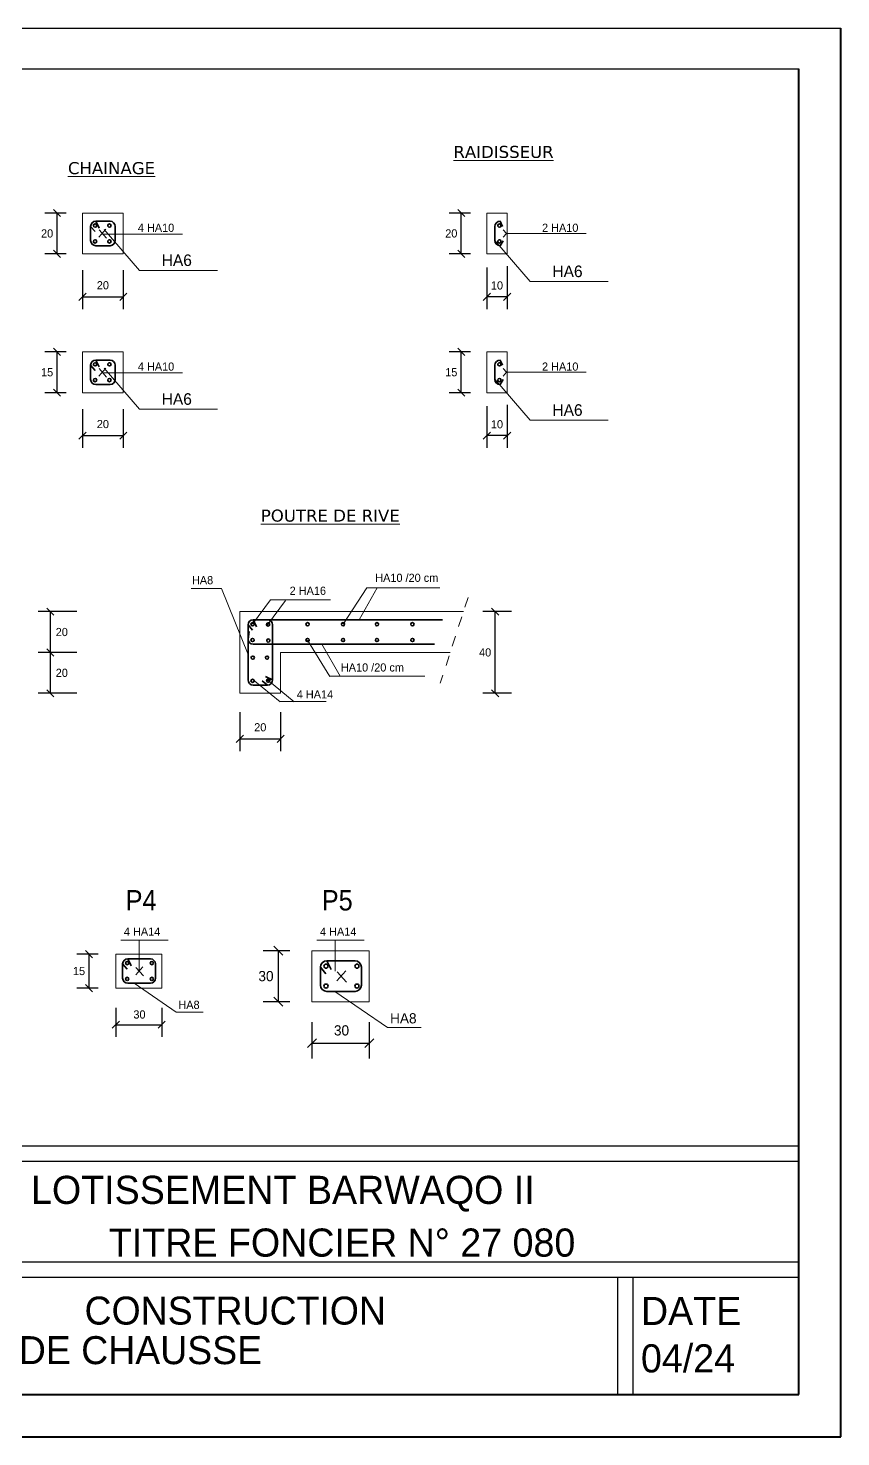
# Model space of a CAD drawing. Extents: x -110 to 3211, y -163 to 893.
# Drawn here: x 480.63 to 488.6, y -38.4 to -24.59 of the extents above; entities that cross this region are included whole.
import ezdxf
from ezdxf.enums import TextEntityAlignment as Align

# ---------------------------------------------------------------- set-up
doc = ezdxf.new("R2010")
doc.units = 0
doc.header["$LTSCALE"] = 0.8
doc.header["$MEASUREMENT"] = 0
doc.linetypes.add('HIDDEN', pattern=[0.375, 0.25, -0.125])
doc.layers.get('0').update_dxf_attribs({"color": 5, "linetype": 'CONTINUOUS'})
for name, color, linetype in [('COMBLDG', 7, 'CONTINUOUS'), ('Cotation', 11, 'CONTINUOUS'), ('PIPE', 50, 'CONTINUOUS')]:
    doc.layers.add(name, color=color, linetype=linetype)
for name, color, linetype, lineweight in [('DET -FER', 7, 'CONTINUOUS', 13), ('DETAIL', 1, 'CONTINUOUS', 35), ('Layer1', 3, 'CONTINUOUS', 15)]:
    doc.layers.add(name, color=color, linetype=linetype, lineweight=lineweight)
doc.styles.add('style1', font='FTLTLT.TTF', dxfattribs={"width": 0.8, "height": 30})

# ---------------------------------------------------------------- blocks, each defined once
blk = doc.blocks.new('_OBLIQUE')
at = {"color": 0, "linetype": 'ByBlock'}
blk.add_line((-0.5, -0.5), (0.5, 0.5), dxfattribs=at)

msp = doc.modelspace()

# ---------------------------------------------------------------- linework, layer by layer
at = {"color": 0, "lineweight": 40}
for p, q in [((488.604, -38.403), (488.604, -24.591)), ((488.191, -37.989), (488.191, -24.991)), ((472.856, -37.989), (488.191, -37.989)), ((472.443, -38.403), (488.604, -38.403))]:
    msp.add_line(p, q, dxfattribs=at)
at = {"color": 0, "ltscale": 0.8}
for p, q in [((472.856, -35.55), (488.191, -35.55)), ((472.856, -35.7), (488.191, -35.7)), ((486.414, -36.838), (486.414, -37.989)), ((486.563, -36.838), (486.563, -37.989))]:
    msp.add_line(p, q, dxfattribs=at)
at = {"color": 0}
for p, q in [((472.856, -36.688), (488.191, -36.688)), ((472.856, -36.838), (488.191, -36.838))]:
    msp.add_line(p, q, dxfattribs=at)
at = {"layer": 'Cotation', "ltscale": 0.15}
for p, q in [((481.005, -26.404), (480.795, -26.404)), ((480.915, -26.804), (480.915, -26.404)), ((484.971, -26.404), (484.761, -26.404)), ((484.881, -26.804), (484.881, -26.404)), ((481.005, -26.804), (480.795, -26.804)), ((484.971, -26.804), (484.761, -26.804)), ((485.331, -26.924), (485.331, -27.345)), ((481.165, -26.964), (481.165, -27.345)), ((481.565, -26.964), (481.565, -27.345)), ((485.131, -26.937), (485.131, -27.345)), ((481.165, -27.225), (481.565, -27.225)), ((485.331, -27.225), (485.131, -27.225)), ((481.005, -27.765), (480.795, -27.765)), ((480.915, -28.165), (480.915, -27.765)), ((484.971, -27.765), (484.761, -27.765)), ((484.881, -28.165), (484.881, -27.765)), ((481.005, -28.165), (480.795, -28.165)), ((484.971, -28.165), (484.761, -28.165)), ((485.131, -28.298), (485.131, -28.706)), ((485.331, -28.285), (485.331, -28.706)), ((481.165, -28.325), (481.165, -28.706)), ((481.565, -28.325), (481.565, -28.706)), ((481.165, -28.586), (481.565, -28.586)), ((485.331, -28.586), (485.131, -28.586)), ((481.11, -30.312), (480.729, -30.312)), ((480.849, -30.312), (480.849, -30.712)), ((485.373, -30.312), (485.093, -30.312)), ((485.213, -31.112), (485.213, -30.312)), ((481.11, -30.712), (480.729, -30.712)), ((481.11, -30.712), (480.729, -30.712)), ((480.849, -30.712), (480.849, -31.112)), ((481.11, -31.112), (480.729, -31.112)), ((485.373, -31.112), (485.093, -31.112)), ((482.709, -31.298), (482.709, -31.679)), ((483.109, -31.298), (483.109, -31.679)), ((482.709, -31.559), (483.109, -31.559)), ((481.319, -33.67), (481.109, -33.67)), ((481.229, -34.004), (481.229, -33.67)), ((483.199, -33.636), (482.937, -33.636)), ((483.087, -34.136), (483.087, -33.636)), ((481.319, -34.004), (481.109, -34.004)), ((481.492, -34.196), (481.492, -34.482)), ((481.942, -34.196), (481.942, -34.482)), ((483.199, -34.136), (482.937, -34.136)), ((481.492, -34.362), (481.942, -34.362)), ((483.416, -34.336), (483.416, -34.693)), ((483.978, -34.336), (483.978, -34.693)), ((483.416, -34.543), (483.978, -34.543))]:
    msp.add_line(p, q, dxfattribs=at)
at = {"layer": 'DET -FER', "ltscale": 0.15}
for p, q in [((481.565, -26.404), (481.165, -26.404)), ((481.165, -26.404), (481.165, -26.804)), ((481.565, -26.404), (481.165, -26.404)), ((481.165, -26.404), (481.165, -26.804)), ((481.565, -26.404), (481.565, -26.804)), ((481.565, -26.404), (481.565, -26.804)), ((485.331, -26.404), (485.131, -26.404)), ((485.131, -26.404), (485.131, -26.804)), ((485.331, -26.404), (485.131, -26.404)), ((485.131, -26.404), (485.131, -26.804)), ((485.331, -26.404), (485.331, -26.804)), ((481.565, -26.804), (481.165, -26.804)), ((481.565, -26.804), (481.165, -26.804)), ((485.331, -26.804), (485.131, -26.804)), ((485.331, -26.804), (485.131, -26.804)), ((481.565, -27.765), (481.165, -27.765)), ((481.165, -27.765), (481.165, -28.165)), ((481.565, -27.765), (481.165, -27.765)), ((481.165, -27.765), (481.165, -28.165)), ((481.565, -27.765), (481.565, -28.165)), ((481.565, -27.765), (481.565, -28.165)), ((485.331, -27.765), (485.131, -27.765)), ((485.131, -27.765), (485.131, -28.165)), ((485.331, -27.765), (485.131, -27.765)), ((485.131, -27.765), (485.131, -28.165)), ((485.331, -27.765), (485.331, -28.165)), ((481.565, -28.165), (481.165, -28.165)), ((481.565, -28.165), (481.165, -28.165)), ((485.331, -28.165), (485.131, -28.165)), ((485.331, -28.165), (485.131, -28.165)), ((484.902, -30.312), (482.709, -30.312)), ((482.709, -30.312), (482.709, -31.112)), ((483.109, -30.712), (483.109, -31.112)), ((484.773, -30.712), (483.109, -30.712)), ((483.109, -31.112), (482.709, -31.112)), ((481.942, -33.67), (481.492, -33.67)), ((481.492, -33.67), (481.492, -34.004)), ((481.942, -33.67), (481.942, -34.004)), ((483.978, -33.636), (483.416, -33.636)), ((483.416, -33.636), (483.416, -34.136)), ((483.978, -33.636), (483.978, -34.136)), ((481.942, -34.004), (481.492, -34.004)), ((483.978, -34.136), (483.416, -34.136))]:
    msp.add_line(p, q, dxfattribs=at)
at = {"layer": 'DETAIL', "ltscale": 0.15}
for p, q in [((481.295, -26.484), (481.435, -26.484)), ((481.295, -26.484), (481.435, -26.484)), ((481.295, -26.484), (481.329, -26.552)), ((485.261, -26.484), (485.286, -26.534)), ((481.245, -26.674), (481.245, -26.534)), ((481.245, -26.534), (481.288, -26.586)), ((481.485, -26.534), (481.485, -26.674)), ((485.211, -26.674), (485.211, -26.534)), ((481.435, -26.724), (481.295, -26.724)), ((485.261, -26.724), (485.291, -26.676)), ((481.245, -28.035), (481.245, -27.895)), ((481.245, -27.895), (481.288, -27.946)), ((481.295, -27.845), (481.435, -27.845)), ((481.295, -27.845), (481.435, -27.845)), ((481.295, -27.845), (481.329, -27.913)), ((481.485, -27.895), (481.485, -28.035)), ((485.211, -28.035), (485.211, -27.895)), ((485.261, -27.845), (485.286, -27.895)), ((485.261, -28.085), (485.291, -28.037)), ((481.435, -28.085), (481.295, -28.085)), ((482.789, -30.582), (482.789, -30.442)), ((482.789, -30.442), (482.833, -30.494)), ((482.789, -30.982), (482.789, -30.442)), ((482.789, -30.582), (482.801, -30.506)), ((482.839, -30.392), (484.696, -30.392)), ((482.839, -30.392), (482.979, -30.392)), ((482.839, -30.392), (482.873, -30.461)), ((482.839, -30.392), (482.979, -30.392)), ((483.029, -30.442), (483.029, -30.982)), ((484.618, -30.632), (482.839, -30.632)), ((482.789, -30.982), (482.789, -30.842)), ((482.789, -30.982), (482.789, -30.842)), ((483.029, -30.842), (483.029, -30.982)), ((482.979, -31.032), (482.839, -31.032)), ((482.979, -31.032), (482.839, -31.032)), ((482.979, -31.032), (482.927, -30.989)), ((483.029, -30.982), (482.961, -30.948)), ((481.559, -33.906), (481.559, -33.766)), ((481.559, -33.766), (481.602, -33.817)), ((481.609, -33.716), (481.831, -33.716)), ((481.609, -33.716), (481.749, -33.716)), ((481.609, -33.716), (481.643, -33.784)), ((481.881, -33.766), (481.881, -33.906)), ((483.499, -33.973), (483.499, -33.798)), ((483.499, -33.798), (483.553, -33.863)), ((483.562, -33.736), (483.839, -33.736)), ((483.562, -33.736), (483.737, -33.736)), ((483.562, -33.736), (483.604, -33.821)), ((483.902, -33.798), (483.902, -33.973)), ((481.831, -33.956), (481.609, -33.956)), ((483.839, -34.036), (483.562, -34.036))]:
    msp.add_line(p, q, dxfattribs=at)
for centre, radius in [((481.289, -26.526), 0.0159), ((481.429, -26.526), 0.0159), ((485.255, -26.526), 0.0159), ((481.289, -26.682), 0.0159), ((481.429, -26.682), 0.0159), ((485.255, -26.682), 0.0159), ((481.289, -27.887), 0.0159), ((481.429, -27.887), 0.0159), ((485.255, -27.887), 0.0159), ((481.289, -28.042), 0.0159), ((481.429, -28.042), 0.0159), ((485.255, -28.042), 0.0159), ((482.833, -30.435), 0.0159), ((482.986, -30.437), 0.0159), ((483.373, -30.435), 0.0159), ((483.721, -30.435), 0.0159), ((484.054, -30.435), 0.0159), ((484.402, -30.435), 0.0159), ((482.833, -30.59), 0.0159), ((482.988, -30.595), 0.0159), ((483.373, -30.59), 0.0159), ((483.721, -30.59), 0.0159), ((484.054, -30.59), 0.0159), ((484.402, -30.59), 0.0159), ((482.835, -30.763), 0.0159), ((482.975, -30.763), 0.0159), ((482.833, -30.99), 0.0159), ((482.987, -30.988), 0.0159), ((481.603, -33.758), 0.0159), ((481.845, -33.758), 0.0159), ((483.554, -33.788), 0.0199), ((483.857, -33.788), 0.0199), ((481.603, -33.913), 0.0159), ((481.845, -33.913), 0.0159), ((483.554, -33.983), 0.0199), ((483.857, -33.983), 0.0199)]:
    msp.add_circle(centre, radius, dxfattribs=at)
for centre, radius, start, end in [((481.295, -26.534), 0.05, 90, 180), ((481.295, -26.534), 0.05, 90, 180), ((481.435, -26.534), 0.05, 0, 90), ((485.261, -26.534), 0.05, 90, 180), ((485.261, -26.534), 0.05, 90, 180), ((481.295, -26.674), 0.05, 180, 270), ((481.435, -26.674), 0.05, 270, 0), ((485.261, -26.674), 0.05, 180, 270), ((481.295, -27.895), 0.05, 90, 180), ((481.295, -27.895), 0.05, 90, 180), ((481.435, -27.895), 0.05, 0, 90), ((485.261, -27.895), 0.05, 90, 180), ((485.261, -27.895), 0.05, 90, 180), ((481.295, -28.035), 0.05, 180, 270), ((481.435, -28.035), 0.05, 270, 0), ((485.261, -28.035), 0.05, 180, 270), ((482.839, -30.442), 0.05, 90, 180), ((482.839, -30.442), 0.05, 90, 180), ((482.839, -30.442), 0.05, 90, 180), ((482.979, -30.442), 0.05, 0, 90), ((482.839, -30.582), 0.05, 180, 270), ((482.839, -30.982), 0.05, 180, 270), ((482.839, -30.982), 0.05, 180, 270), ((482.839, -30.982), 0.05, 180, 270), ((482.979, -30.982), 0.05, 270, 0), ((482.979, -30.982), 0.05, 270, 0), ((481.609, -33.766), 0.05, 90, 180), ((481.609, -33.766), 0.05, 90, 180), ((481.831, -33.766), 0.05, 0, 90), ((483.562, -33.798), 0.0625, 90, 180), ((483.562, -33.798), 0.0625, 90, 180), ((483.839, -33.798), 0.0625, 0, 90), ((481.609, -33.906), 0.05, 180, 270), ((481.831, -33.906), 0.05, 270, 0), ((483.562, -33.973), 0.0625, 180, 270), ((483.839, -33.973), 0.0625, 270, 0)]:
    msp.add_arc(centre, radius, start, end, dxfattribs=at)
at = {"layer": 'Layer1', "lineweight": 9, "ltscale": 0.15}
for p, q in [((481.395, -26.563), (481.325, -26.641)), ((481.327, -26.569), (481.402, -26.651)), ((481.365, -26.61), (482.147, -26.61)), ((485.325, -26.604), (485.291, -26.641)), ((485.293, -26.569), (485.325, -26.604)), ((485.324, -26.604), (486.107, -26.604)), ((481.395, -27.924), (481.325, -28.002)), ((481.327, -27.929), (481.402, -28.012)), ((481.365, -27.971), (482.147, -27.971)), ((485.325, -27.965), (485.291, -28.002)), ((485.293, -27.929), (485.325, -27.965)), ((485.324, -27.965), (486.107, -27.965)), ((483.721, -30.435), (483.954, -30.078)), ((483.955, -30.078), (484.67, -30.078)), ((483.009, -30.197), (483.599, -30.197)), ((483.373, -30.59), (483.59, -30.947)), ((482.839, -30.982), (483.103, -31.195)), ((482.979, -30.982), (483.243, -31.195)), ((483.591, -30.946), (484.525, -30.946)), ((483.103, -31.194), (483.554, -31.194)), ((481.542, -33.534), (482.004, -33.534)), ((481.72, -33.836), (481.72, -33.534)), ((483.465, -33.534), (483.928, -33.534)), ((483.644, -33.836), (483.644, -33.534)), ((481.757, -33.795), (481.687, -33.873)), ((481.689, -33.8), (481.763, -33.883)), ((483.747, -33.835), (483.659, -33.932)), ((483.662, -33.842), (483.755, -33.945))]:
    msp.add_line(p, q, dxfattribs=at)
at = {"layer": 'Layer1'}
for p, q in [((481.378, -26.564), (481.723, -26.966)), ((485.211, -26.672), (485.556, -27.074)), ((481.723, -26.966), (482.49, -26.966)), ((485.556, -27.074), (486.323, -27.074)), ((481.378, -27.925), (481.723, -28.327)), ((485.211, -28.033), (485.556, -28.435)), ((481.723, -28.327), (482.49, -28.327)), ((485.556, -28.435), (486.323, -28.435)), ((482.232, -30.086), (482.528, -30.086)), ((482.528, -30.086), (482.789, -30.732)), ((481.672, -33.956), (482.084, -34.238)), ((483.64, -34.036), (484.156, -34.388)), ((482.084, -34.238), (482.35, -34.238)), ((484.156, -34.388), (484.488, -34.388))]:
    msp.add_line(p, q, dxfattribs=at)
at = {"layer": 'Layer1', "ltscale": 0.15}
for p, q in [((484.056, -30.078), (483.878, -30.392)), ((482.833, -30.435), (483.009, -30.197)), ((482.981, -30.441), (483.157, -30.204)), ((483.692, -30.946), (483.514, -30.632))]:
    msp.add_line(p, q, dxfattribs=at)
at = {"layer": 'Layer1', "linetype": 'HIDDEN', "ltscale": 0.06}
msp.add_line((484.947, -30.173), (484.675, -31.013), dxfattribs=at)
at = {"layer": 'PIPE', "color": 0, "ltscale": 0.8}
for p, q in [((472.443, -24.591), (488.604, -24.591)), ((472.856, -24.991), (488.191, -24.991))]:
    msp.add_line(p, q, dxfattribs=at)

# ---------------------------------------------------------------- block references
at = {"layer": 'Cotation', "ltscale": 0.15}
for p, xscale, yscale, zscale, rotation in [((480.915, -26.404), 0.07000000000925866, 0.07000000000925866, 0.07000000000000028, 90), ((484.881, -26.404), 0.07000000000925866, 0.07000000000925866, 0.07000000000000028, 90), ((480.915, -26.804), 0.07000000000925866, 0.07000000000925866, 0.07000000000000028, 270), ((484.881, -26.804), 0.07000000000925866, 0.07000000000925866, 0.07000000000000028, 270), ((481.165, -27.225), 0.06999999999993634, 0.07000000000925866, 0.06999999999993634, 180), ((485.131, -27.225), 0.06999999999993634, 0.07000000000925866, 0.06999999999993634, 180), ((480.915, -27.765), 0.07000000000925866, 0.07000000000925866, 0.07000000000000028, 90), ((484.881, -27.765), 0.07000000000925866, 0.07000000000925866, 0.07000000000000028, 90), ((480.915, -28.165), 0.07000000000925866, 0.07000000000925866, 0.07000000000000028, 270), ((484.881, -28.165), 0.07000000000925866, 0.07000000000925866, 0.07000000000000028, 270), ((481.165, -28.586), 0.06999999999993634, 0.07000000000925866, 0.06999999999993634, 180), ((485.131, -28.586), 0.06999999999993634, 0.07000000000925866, 0.06999999999993634, 180), ((480.849, -30.312), 0.07000000000925866, 0.07000000000925866, 0.07000000000000028, 90), ((485.213, -30.312), 0.07000000000925866, 0.07000000000925866, 0.07000000000000028, 90), ((480.849, -30.712), 0.07000000000925866, 0.07000000000925866, 0.07000000000000028, 270), ((480.849, -30.712), 0.07000000000925866, 0.07000000000925866, 0.07000000000000028, 90), ((480.849, -31.112), 0.07000000000925866, 0.07000000000925866, 0.07000000000000028, 270), ((485.213, -31.112), 0.07000000000925866, 0.07000000000925866, 0.07000000000000028, 270), ((482.709, -31.559), 0.06999999999993634, 0.07000000000925866, 0.06999999999993634, 180), ((481.229, -33.67), 0.07000000000925866, 0.07000000000925866, 0.07000000000000028, 90), ((483.087, -33.636), 0.08750000001157332, 0.08750000001157332, 0.08750000000000036, 90), ((481.229, -34.004), 0.07000000000925866, 0.07000000000925866, 0.07000000000000028, 270), ((483.087, -34.136), 0.08750000001157332, 0.08750000001157332, 0.08750000000000036, 270), ((481.492, -34.362), 0.06999999999993634, 0.07000000000925866, 0.06999999999993634, 180), ((481.942, -34.362), 0.06999999999993634, 0.07000000000925866, 0.06999999999993634, 180), ((483.416, -34.543), 0.08749999999992042, 0.08750000001157332, 0.08749999999992042, 180), ((483.978, -34.543), 0.08749999999992042, 0.08750000001157332, 0.08749999999992042, 180)]:
    msp.add_blockref('_OBLIQUE', p, dxfattribs=dict(at, xscale=xscale, yscale=yscale, zscale=zscale, rotation=rotation))
at = {"layer": 'Cotation', "ltscale": 0.15, "xscale": 0.06999999999993634, "yscale": 0.07000000000925866, "zscale": 0.06999999999993634}
for p in [(481.565, -27.225), (485.331, -27.225), (481.565, -28.586), (485.331, -28.586), (483.109, -31.559)]:
    msp.add_blockref('_OBLIQUE', p, dxfattribs=at)

# ---------------------------------------------------------------- texts
at = {"color": 0}
for s, height, p in [('LOTISSEMENT BARWAQO II', 0.27595, (480.66, -36.119)), ('TITRE FONCIER N° 27 080', 0.27595, (481.423, -36.636)), ('CONSTRUCTION', 0.27451, (481.185, -37.302)), (' DATE', 0.2759, (486.541, -37.306)), ("         D'UN REZ DE CHAUSSE", 0.27451, (477.819, -37.69)), (' 04/24', 0.2759, (486.541, -37.771))]:
    msp.add_text(s, height=height, dxfattribs=at).set_placement(p)
at = {"layer": 'COMBLDG', "color": 7, "lineweight": 9, "char_height": 0.11821, "width": 3.80299, "attachment_point": 1}
for s, insert in [('\\pi1.3874;{\\fVerdana|b0|i0|c0|p34;\\LRAIDISSEUR}', (483.416, -25.745, -7.82)), ('\\pi1.4721;{\\fVerdana|b0|i0|c0|p34;\\LCHAINAGE}', (479.55, -25.904)), ('\\pi1.2145;{\\fVerdana|b0|i0|c0|p34;\\LPOUTRE DE RIVE}', (481.7, -29.311))]:
    msp.add_mtext(s, dxfattribs=dict(at, insert=insert))
at = {"layer": 'Cotation', "ltscale": 0.15, "attachment_point": 5}
for s, insert, char_height in [('\\A1;20', (480.818, -26.604), 0.08), ('\\A1;20', (484.783, -26.604), 0.08), ('\\A1;20', (481.365, -27.112), 0.08), ('\\A1;10', (485.231, -27.114), 0.08), ('\\A1;15', (480.818, -27.965), 0.08), ('\\A1;15', (484.783, -27.965), 0.08), ('\\A1;20', (481.365, -28.473), 0.08), ('\\A1;10', (485.231, -28.475), 0.08), ('\\A1;20', (480.962, -30.512), 0.08), ('\\A1;40', (485.115, -30.712), 0.08), ('\\A1;20', (480.962, -30.912), 0.08), ('\\A1;20', (482.909, -31.446), 0.08), ('\\A1;15', (481.131, -33.836), 0.08), ('\\A1;30', (482.965, -33.886), 0.1), ('\\A1;30', (481.724, -34.262), 0.08), ('\\A1;30', (483.706, -34.418), 0.1)]:
    msp.add_mtext(s, dxfattribs=dict(at, insert=insert, char_height=char_height))
at = {"layer": 'DET -FER', "ltscale": 0.15, "width": 0.924107}
for s, p in [('P4', (481.589, -33.042)), ('P5', (483.513, -33.042))]:
    msp.add_text(s, height=0.2, dxfattribs=at).set_placement(p, align=Align.TOP_LEFT)
at = {"layer": 'Layer1', "style": 'style1'}
for s, height, p in [('4 HA10', 0.08, (481.708, -26.588)), ('2 HA10', 0.08, (485.673, -26.588)), (' HA6', 0.1137, (481.9, -26.923)), (' HA6', 0.1137, (485.733, -27.032)), ('4 HA10', 0.08, (481.708, -27.949)), ('2 HA10', 0.08, (485.673, -27.949)), (' HA6', 0.1137, (481.9, -28.284)), (' HA6', 0.1137, (485.733, -28.392)), (' HA8', 0.08, (482.209, -30.043)), (' HA10 /20 cm', 0.08, (484.007, -30.02)), ('2 HA16', 0.08, (483.197, -30.147)), (' HA10 /20 cm', 0.08, (483.67, -30.899)), ('4 HA14', 0.08, (483.267, -31.163)), ('4 HA14', 0.08, (481.571, -33.489)), ('4 HA14', 0.08, (483.495, -33.489)), (' HA8', 0.08, (482.076, -34.207)), (' HA8', 0.1, (484.145, -34.349))]:
    msp.add_text(s, height=height, dxfattribs=at).set_placement(p)

doc.saveas('drawing.dxf')
